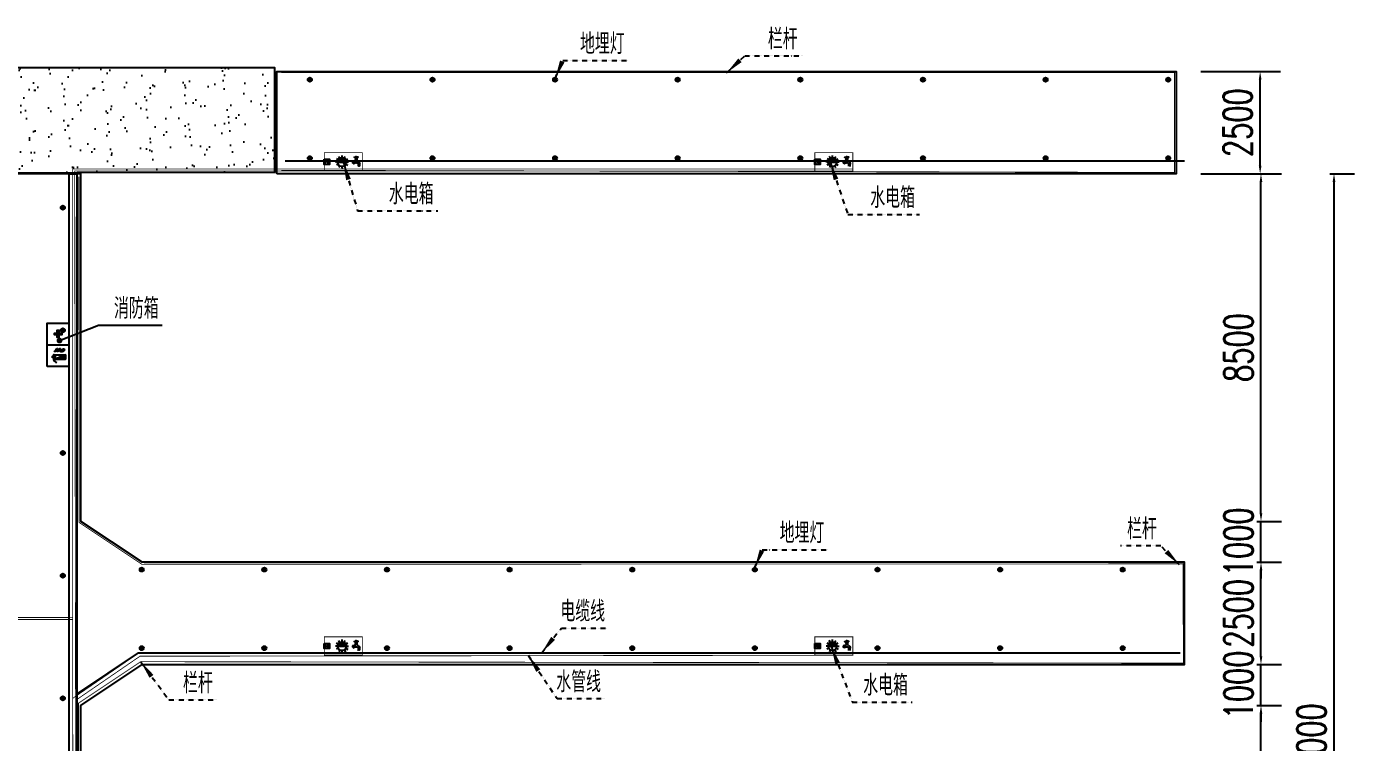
# Model space of a CAD drawing. Extents: x -89702 to 926017, y -610001 to -56924.
# Drawn here: x 435988 to 468473, y -116626 to -99120 of the extents above; entities that cross this region are included whole.
import ezdxf

# ---------------------------------------------------------------- set-up
doc = ezdxf.new("R2010")
doc.units = 0
doc.header["$LTSCALE"] = 10
doc.header["$MEASUREMENT"] = 0
for name, pattern in [('ACAD_ISO14W100', [24, 12, -3, 0, -3, 0, -3, 0, -3]), ('CENTERX2', [4, 2.5, -0.5, 0.5, -0.5]), ('DASH', [0.35, 0.25, -0.1])]:
    doc.linetypes.add(name, pattern=pattern)
for name, color, linetype in [('DIM_LEAD', 3, 'Continuous'), ('L-TEXT文字标注', 7, 'Continuous'), ('PUB_TEXT', 7, 'Continuous'), ('REDL-CTRL', 6, 'DASH'), ('W-PLASTIC_RAILINGS塑木栏杆', 6, 'Continuous'), ('W-REVETMENT驳岸', 251, 'Continuous'), ('W-STEEL_FRAME钢架', 3, 'Continuous'), ('W-WOOD_FLOOR木地板', 30, 'Continuous')]:
    doc.layers.add(name, color=color, linetype=linetype)
doc.styles.add('_TCH_DIM', font='SIMPLEX', dxfattribs={"bigfont": 'GBCBIG'})
doc.styles.get("Standard").update_dxf_attribs({"font": 'gbenor.shx', "bigfont": 'gbcbig.shx'})
doc.styles.add('STANDARD_T3', font='simplex.shx', dxfattribs={"width": 0.7, "bigfont": 'gbcbig.shx'})
doc.linetypes.add('FENCELINE2', pattern='A,0.25,-0.1,[132,ltypeshp.shx,S=0.1,R=0,X=-0.1,Y=0],-0.1,1', length=1.45)
doc.dimstyles.new('W&&200', dxfattribs={"dimtxt": 700, "dimasz": 200, "dimexe": 500, "dimexo": 600, "dimgap": 200, "dimtad": 1, "dimdec": 0, "dimzin": 0, "dimdsep": 46, "dimtxsty": 'STANDARD_T3', "dimcen": 0.09, "dimclrd": 1, "dimclre": 1, "dimclrt": 7, "dimazin": 2, "dimtfac": 1, "dimtdec": 0, "dimtix": 1, "dimtmove": 2, "dimatfit": 3, "dimfxl": 0, "dimtolj": 1, "dimtzin": 0, "dimarcsym": 0})

# ---------------------------------------------------------------- blocks, each defined once
blk = doc.blocks.new('A$C30149812')
h = blk.add_hatch(color=1)
h.dxf.hatch_style = 1
h.paths.add_polyline_path([(184, 336), (184, 86), (284, 86)])
h = blk.add_hatch(color=1)
h.dxf.hatch_style = 1
edge = h.paths.add_edge_path()
edge.add_arc((480, 392), 108, 196.2965, 205.0439)
edge.add_arc((468, 386), 94.8, 205.0439, 214.3785)
edge.add_arc((433, 362), 52.4, 214.3785, 254.5692)
edge.add_arc((412, 285), 27.9, 18.3701, 74.5692, ccw=False)
edge.add_arc((409, 284), 30.5, -13.9571, 18.3701, ccw=False)
edge.add_arc((424, 281), 15.7, 300.4508, 346.0429, ccw=False)
edge.add_arc((420, 286), 22.4, 267.3708, 300.4508, ccw=False)
edge.add_arc((421, 296), 32, 239.8196, 267.3708, ccw=False)
edge.add_arc((436, 323), 62.7, 222.4174, 239.8196, ccw=False)
edge.add_arc((440, 326), 67.5, 205.6516, 222.4174, ccw=False)
edge.add_arc((464, 337), 94.3, 195.8057, 205.6516, ccw=False)
edge.add_arc((487, 344), 119, 187.03, 195.8057, ccw=False)
edge.add_arc((411, 335), 41.8, 167.9085, 187.03, ccw=False)
edge.add_arc((450, 326), 81.4, 154.2372, 167.9085, ccw=False)
edge = h.paths.add_edge_path()
edge.add_arc((485, 328), 120, 200.7545, 208.5371)
edge.add_arc((430, 299), 57.4, 208.5371, 219.7756)
edge.add_arc((534, 385), 192, 219.7756, 225.0173)
edge.add_arc((472, 323), 105, 225.0173, 232.1063)
edge.add_arc((422, 259), 23.7, 232.1063, 271.1094)
edge.add_arc((423, 219), 16.8, 44.3519, 91.1094, ccw=False)
edge.add_arc((421, 217), 19.2, 22.6325, 44.3519, ccw=False)
edge.add_arc((425, 218), 15.1, -1.9435, 22.6325, ccw=False)
edge.add_arc((430, 218), 10.2, 330.8057, 358.0565, ccw=False)
edge.add_arc((417, 225), 24.9, 313.4434, 330.8057, ccw=False)
edge.add_arc((422, 221), 18.4, 267.3708, 313.4434, ccw=False)
edge.add_arc((422, 238), 35.4, 234.5633, 267.3708, ccw=False)
edge.add_arc((423, 238), 35.7, 222.2933, 234.5633, ccw=False)
edge.add_arc((504, 312), 146, 216.228, 222.2933, ccw=False)
edge.add_arc((446, 269), 73.8, 192.6367, 216.228, ccw=False)
edge.add_arc((459, 272), 86.8, 170.9128, 192.6367, ccw=False)
edge = h.paths.add_edge_path()
edge.add_arc((486, 244), 121, 196.1194, 209.7614)
edge.add_arc((481, 242), 116, 209.7614, 223.6848)
edge.add_arc((436, 198), 53.4, 223.6848, 259.6161)
edge.add_arc((424, 132), 14.3, 6.3261, 79.6161, ccw=False)
edge.add_arc((420, 131), 18.6, -17.8938, 6.3261, ccw=False)
edge.add_arc((421, 131), 17.6, 317.1511, 342.1062, ccw=False)
edge.add_arc((418, 133), 20.8, 291.8893, 317.1511, ccw=False)
edge.add_arc((411, 151), 40.2, 273.7787, 291.8893, ccw=False)
edge.add_arc((411, 151), 40, 248.9125, 273.7787, ccw=False)
edge.add_arc((412, 153), 42.5, 224.8175, 248.9125, ccw=False)
edge.add_arc((407, 148), 35.5, 208.2935, 224.8175, ccw=False)
edge.add_arc((515, 206), 158, 200.4817, 208.2935, ccw=False)
edge.add_arc((433, 176), 70.6, 177.3708, 200.4817, ccw=False)
edge.add_arc((454, 175), 91.3, 157.0783, 177.3708, ccw=False)
h = blk.add_hatch(color=1)
h.dxf.hatch_style = 1
h.paths.add_polyline_path([(780, 285), (780, 355), (820, 355), (820, 285), (890, 285), (890, 245), (820, 245), (820, 175), (780, 175), (780, 245), (710, 245), (710, 285)])
at = {"color": 1}
for p, q in [((0, 530), (1061, 530)), ((530, 530), (530, 0))]:
    blk.add_line(p, q, dxfattribs=at)
for points in [[(0, 530), (1063, 530), (1063, 0), (0, 0)], [(184, 336), (284, 336), (284, 86), (184, 86)], [(217, 401), (252, 401), (252, 336), (217, 336)], [(780, 285), (780, 355), (820, 355), (820, 285), (890, 285), (890, 245), (820, 245), (820, 175), (780, 175), (780, 245), (710, 245), (710, 285)]]:
    blk.add_lwpolyline(points, close=True, dxfattribs=at)
for points in [[(217, 380), (171, 380), (171, 360), (217, 360)], [(184, 336), (184, 86), (284, 86), (184, 336)], [(252, 360), (291, 360), (291, 380), (252, 380)], [(369, 210), (369, 210)]]:
    blk.add_lwpolyline(points, dxfattribs=at)
for points in [[(376, 362, 0.038186), (382, 346, 0.040752), (390, 333, 0.177185), (419, 312, -0.250251), (438, 294, -0.141997), (439, 277, -0.201599), (432, 267, -0.14535), (419, 264, -0.120797), (405, 268, -0.076078), (390, 280, -0.073285), (379, 297, -0.042987), (373, 312, -0.03831), (370, 329, -0.083628), (370, 343, -0.059723), (376, 362)], [(373, 286, 0.033971), (380, 271, 0.049077), (386, 262, 0.022875), (398, 249, 0.030941), (408, 240, 0.171845), (423, 235, -0.206897), (435, 230, -0.095053), (439, 224, -0.107646), (440, 218, -0.119467), (439, 213, -0.075903), (434, 207, -0.203782), (421, 202, -0.144135), (402, 209, -0.05359), (396, 214, -0.026471), (386, 226, -0.103302), (374, 253, -0.095073), (373, 286)]]:
    blk.add_lwpolyline(points, format="xyb", close=True, dxfattribs=at)
blk.add_lwpolyline([(369, 210, 0.059595), (381, 184, 0.060827), (397, 161, 0.158077), (426, 146, -0.331154), (438, 133, -0.106074), (437, 125, -0.10932), (433, 119, -0.110674), (426, 114, -0.079187), (414, 111, -0.108927), (397, 114, -0.105524), (382, 123, -0.072225), (376, 131, -0.034099), (367, 151, -0.101184), (362, 179, -0.088775), (369, 210)], format="xyb", dxfattribs=at)
for centre, radius, start, end in [((206, 276), 110, 108.7959, 170.8595), ((203, 251), 113, 106.3658, 158.3757)]:
    blk.add_arc(centre, radius, start, end, dxfattribs=at)
blk = doc.blocks.new('dimaideng')
for p, q in [((564094, -312860), (564168, -312927)), ((564165, -312857), (564096, -312930))]:
    blk.add_line(p, q)
blk.add_circle((564131, -312893), 50)
blk = doc.blocks.new('*U1226')
for p in [(-564131, 313854), (-564131, 311933)]:
    blk.add_blockref('dimaideng', p)
blk = doc.blocks.new('*U1227')
at = {"color": 0, "linetype": 'ByBlock', "lineweight": -2, "transparency": 16777216}
for p in [(0, 0), (3000, 0), (6000, 0), (9000, 0), (12000, 0), (15000, 0), (18000, 0), (21000, 0)]:
    blk.add_blockref('*U1226', p, dxfattribs=at)
blk = doc.blocks.new('*U1228')
blk.add_blockref('dimaideng', (-564131, 312893))
blk = doc.blocks.new('*U1229')
at = {"color": 0, "linetype": 'ByBlock', "lineweight": -2, "transparency": 16777216}
for p in [(0, 27000), (0, 24000), (0, 21000), (0, 18000), (0, 15000), (0, 12000), (0, 9000), (0, 6000), (0, 3000), (0, 0)]:
    blk.add_blockref('*U1228', p, dxfattribs=at)
blk = doc.blocks.new('*U1230')
for p in [(-564131, 313854), (-564131, 311933)]:
    blk.add_blockref('dimaideng', p)
blk = doc.blocks.new('*U1231')
at = {"color": 0, "linetype": 'ByBlock', "lineweight": -2, "transparency": 16777216}
for p in [(0, 0), (3000, 0), (6000, 0), (9000, 0), (12000, 0), (15000, 0), (18000, 0), (21000, 0), (24000, 0)]:
    blk.add_blockref('*U1230', p, dxfattribs=at)
blk = doc.blocks.new('*D1381')
at = {"layer": 'Defpoints', "color": 0, "transparency": 16777216}
for p in [(464113, -100220), (466166, -100220), (464113, -102720)]:
    blk.add_point(p, dxfattribs=at)
at = {"layer": 'L-TEXT文字标注', "color": 1, "lineweight": -2, "transparency": 16777216}
for p, q in [((464713, -100220), (466666, -100220)), ((466166, -102520), (466166, -100420)), ((464713, -102720), (466666, -102720))]:
    blk.add_line(p, q, dxfattribs=at)
at = {"layer": 'L-TEXT文字标注', "color": 1, "transparency": 16777216}
for points in [[(466133, -100420), (466200, -100420), (466166, -100220)], [(466133, -102520), (466200, -102520), (466166, -102720)]]:
    blk.add_solid(points, dxfattribs=at)
at = {"layer": 'L-TEXT文字标注', "color": 7, "transparency": 16777216, "insert": (465616, -101470), "char_height": 700, "attachment_point": 5, "rotation": 90, "style": 'STANDARD_T3'}
blk.add_mtext('\\A1;2500', dxfattribs=at)
blk = doc.blocks.new('*D1386')
at = {"layer": 'Defpoints', "color": 0, "transparency": 16777216}
for p in [(437316, -115720), (466187, -115720), (437316, -123220)]:
    blk.add_point(p, dxfattribs=at)
at = {"layer": 'L-TEXT文字标注', "color": 1, "lineweight": -2, "transparency": 16777216}
for p, q in [((466087, -115720), (466687, -115720)), ((466187, -123020), (466187, -115920)), ((466087, -123220), (466687, -123220))]:
    blk.add_line(p, q, dxfattribs=at)
at = {"layer": 'L-TEXT文字标注', "color": 1, "transparency": 16777216}
for points in [[(466154, -115920), (466220, -115920), (466187, -115720)], [(466154, -123020), (466220, -123020), (466187, -123220)]]:
    blk.add_solid(points, dxfattribs=at)
at = {"layer": 'L-TEXT文字标注', "color": 7, "transparency": 16777216, "insert": (465637, -119470), "char_height": 700, "attachment_point": 5, "rotation": 90, "style": 'STANDARD_T3'}
blk.add_mtext('\\A1;7500', dxfattribs=at)
blk = doc.blocks.new('*D1387')
at = {"layer": 'Defpoints', "color": 0, "transparency": 16777216}
for p in [(438816, -114720), (466187, -114720), (437316, -115720)]:
    blk.add_point(p, dxfattribs=at)
at = {"layer": 'L-TEXT文字标注', "color": 1, "lineweight": -2, "transparency": 16777216}
for p, q in [((466187, -114520), (466187, -114320)), ((466087, -114720), (466687, -114720)), ((466187, -115720), (466187, -114720)), ((466087, -115720), (466687, -115720)), ((466187, -115920), (466187, -116120))]:
    blk.add_line(p, q, dxfattribs=at)
at = {"layer": 'L-TEXT文字标注', "color": 1, "transparency": 16777216}
for points in [[(466154, -114520), (466220, -114520), (466187, -114720)], [(466154, -115920), (466220, -115920), (466187, -115720)]]:
    blk.add_solid(points, dxfattribs=at)
at = {"layer": 'L-TEXT文字标注', "color": 7, "transparency": 16777216, "insert": (465637, -115220), "char_height": 700, "attachment_point": 5, "rotation": 90, "style": 'STANDARD_T3'}
blk.add_mtext('\\A1;1000', dxfattribs=at)
blk = doc.blocks.new('*D1388')
at = {"layer": 'Defpoints', "color": 0, "transparency": 16777216}
for p in [(464314, -112220), (466187, -112220), (438816, -114720)]:
    blk.add_point(p, dxfattribs=at)
at = {"layer": 'L-TEXT文字标注', "color": 1, "lineweight": -2, "transparency": 16777216}
for p, q in [((466087, -112220), (466687, -112220)), ((466187, -114520), (466187, -112420)), ((466087, -114720), (466687, -114720))]:
    blk.add_line(p, q, dxfattribs=at)
at = {"layer": 'L-TEXT文字标注', "color": 1, "transparency": 16777216}
for points in [[(466154, -112420), (466220, -112420), (466187, -112220)], [(466154, -114520), (466220, -114520), (466187, -114720)]]:
    blk.add_solid(points, dxfattribs=at)
at = {"layer": 'L-TEXT文字标注', "color": 7, "transparency": 16777216, "insert": (465637, -113470), "char_height": 700, "attachment_point": 5, "rotation": 90, "style": 'STANDARD_T3'}
blk.add_mtext('\\A1;2500', dxfattribs=at)
blk = doc.blocks.new('*D1389')
at = {"layer": 'Defpoints', "color": 0, "transparency": 16777216}
for p in [(437316, -111220), (466187, -111220), (464314, -112220)]:
    blk.add_point(p, dxfattribs=at)
at = {"layer": 'L-TEXT文字标注', "color": 1, "lineweight": -2, "transparency": 16777216}
for p, q in [((466187, -111020), (466187, -110820)), ((466087, -111220), (466687, -111220)), ((466187, -112220), (466187, -111220)), ((466087, -112220), (466687, -112220)), ((466187, -112420), (466187, -112620))]:
    blk.add_line(p, q, dxfattribs=at)
at = {"layer": 'L-TEXT文字标注', "color": 1, "transparency": 16777216}
for points in [[(466154, -111020), (466220, -111020), (466187, -111220)], [(466154, -112420), (466220, -112420), (466187, -112220)]]:
    blk.add_solid(points, dxfattribs=at)
at = {"layer": 'L-TEXT文字标注', "color": 7, "transparency": 16777216, "insert": (465637, -111720), "char_height": 700, "attachment_point": 5, "rotation": 90, "style": 'STANDARD_T3'}
blk.add_mtext('\\A1;1000', dxfattribs=at)
blk = doc.blocks.new('*D1390')
at = {"layer": 'Defpoints', "color": 0, "transparency": 16777216}
for p in [(437316, -102720), (466187, -102720), (437316, -111220)]:
    blk.add_point(p, dxfattribs=at)
at = {"layer": 'L-TEXT文字标注', "color": 1, "lineweight": -2, "transparency": 16777216}
for p, q in [((466087, -102720), (466687, -102720)), ((466187, -111020), (466187, -102920)), ((466087, -111220), (466687, -111220))]:
    blk.add_line(p, q, dxfattribs=at)
at = {"layer": 'L-TEXT文字标注', "color": 1, "transparency": 16777216}
for points in [[(466154, -102920), (466220, -102920), (466187, -102720)], [(466154, -111020), (466220, -111020), (466187, -111220)]]:
    blk.add_solid(points, dxfattribs=at)
at = {"layer": 'L-TEXT文字标注', "color": 7, "transparency": 16777216, "insert": (465637, -106970), "char_height": 700, "attachment_point": 5, "rotation": 90, "style": 'STANDARD_T3'}
blk.add_mtext('\\A1;8500', dxfattribs=at)
blk = doc.blocks.new('*D1391')
at = {"layer": 'Defpoints', "color": 0, "transparency": 16777216}
for p in [(466687, -102720), (466687, -130720), (467973, -130720)]:
    blk.add_point(p, dxfattribs=at)
at = {"layer": 'L-TEXT文字标注', "color": 1, "lineweight": -2, "transparency": 16777216}
for p, q in [((467873, -102720), (468473, -102720)), ((467973, -102920), (467973, -130520)), ((467873, -130720), (468473, -130720))]:
    blk.add_line(p, q, dxfattribs=at)
at = {"layer": 'L-TEXT文字标注', "color": 1, "transparency": 16777216}
for points in [[(467940, -102920), (468007, -102920), (467973, -102720)], [(467940, -130520), (468007, -130520), (467973, -130720)]]:
    blk.add_solid(points, dxfattribs=at)
at = {"layer": 'L-TEXT文字标注', "color": 7, "transparency": 16777216, "insert": (467423, -116720), "char_height": 700, "attachment_point": 5, "rotation": 90, "style": 'STANDARD_T3'}
blk.add_mtext('\\A1;28000', dxfattribs=at)

msp = doc.modelspace()

# ---------------------------------------------------------------- hatches: boundary and pattern name
for points in [[(443813.2, -102432.1, 0.4142136), (443705.7, -102324.5, 0.4142136), (443598.1, -102432.1)], [(455813.2, -102432.1, 0.4142136), (455705.7, -102324.5, 0.4142136), (455598.1, -102432.1)], [(443813.2, -114270.5, 0.4142136), (443705.7, -114162.9, 0.4142136), (443598.1, -114270.5)], [(455813.2, -114270.5, 0.4142136), (455705.7, -114162.9, 0.4142136), (455598.1, -114270.5)]]:
    msp.add_hatch(color=3).paths.add_polyline_path(points)
at = {"layer": 'W-REVETMENT驳岸'}
h = msp.add_hatch(dxfattribs=at)
h.set_pattern_fill('碎沙', color=256, scale=300, angle=90)
h.set_pattern_definition([(127.5, (406489.1, -641583.3), (-734.11986, -24.0005), [0, -579.12, 0, -647.7, 0, -619.125]), (97.5, (406489.1, -641583.3), (-1075.2377, 674.285), [0, -312.42, 0, -521.97, 0, -200.025]), (57.5, (406489.1, -642051.95), (-2.1558, 1186.48856), [0, -190.5, 0, -685.8, 0, -895.35]), (47.5, (406489.1, -642052), (-334.394, 1145.3347), [0, -95.25, 0, -449.58, 0, -514.35])])
h.paths.add_polyline_path([(422749.9, -100125.1), (422733.9, -102719.7), (442054.3, -102685.6), (442054.3, -100125.1)])

# ---------------------------------------------------------------- linework, layer by layer
at = {"color": 5}
for p, q in [((443295.6, -102386), (443305.8, -102386)), ((443295.6, -102408.5), (443305.8, -102408.5)), ((443295.6, -102446.7), (443305.8, -102446.7)), ((443295.6, -102469.1), (443305.8, -102469.1)), ((443351.6, -102416.1), (443361.8, -102416.1)), ((443351.6, -102438.6), (443361.8, -102438.6)), ((455295.6, -102386), (455305.8, -102386)), ((455295.6, -102408.5), (455305.8, -102408.5)), ((455295.6, -102446.7), (455305.8, -102446.7)), ((455295.6, -102469.1), (455305.8, -102469.1)), ((455351.6, -102416.1), (455361.8, -102416.1)), ((455351.6, -102438.6), (455361.8, -102438.6)), ((443295.6, -114224.5), (443305.8, -114224.5)), ((443295.6, -114246.9), (443305.8, -114246.9)), ((443295.6, -114285.1), (443305.8, -114285.1)), ((443295.6, -114307.5), (443305.8, -114307.5)), ((443351.6, -114254.6), (443361.8, -114254.6)), ((443351.6, -114277), (443361.8, -114277)), ((455295.6, -114224.5), (455305.8, -114224.5)), ((455295.6, -114246.9), (455305.8, -114246.9)), ((455295.6, -114285.1), (455305.8, -114285.1)), ((455295.6, -114307.5), (455305.8, -114307.5)), ((455351.6, -114254.6), (455361.8, -114254.6)), ((455351.6, -114277), (455361.8, -114277))]:
    msp.add_line(p, q, dxfattribs=at)
for p, q in [((443598.1, -102432.1), (443813.2, -102432.1)), ((455598.1, -102432.1), (455813.2, -102432.1)), ((443598.1, -114270.5), (443813.2, -114270.5)), ((455598.1, -114270.5), (455813.2, -114270.5))]:
    msp.add_line(p, q)
at = {"color": 3}
msp.add_lwpolyline([(442114.3, -102719.8), (442114.3, -100220.3), (464112.6, -100220.3), (464112.6, -102719.8)], close=True, dxfattribs=at)
at = {"const_width": 20}
for points in [[(443271.9, -102203.4), (444200.8, -102203.4), (444200.8, -102653.6), (443271.9, -102653.6)], [(455271.9, -102203.4), (456200.8, -102203.4), (456200.8, -102653.6), (455271.9, -102653.6)], [(443271.9, -114041.9), (444200.8, -114041.9), (444200.8, -114492), (443271.9, -114492)], [(455271.9, -114041.9), (456200.8, -114041.9), (456200.8, -114492), (455271.9, -114492)]]:
    msp.add_lwpolyline(points, close=True, dxfattribs=at)
at = {"color": 0}
for points in [[(443646.9, -102331.6), (443624.8, -102294.6)], [(443707.5, -102314.7), (443705.7, -102270.8)], [(443762.5, -102329.3), (443784.1, -102294.5)], [(455646.9, -102331.6), (455624.8, -102294.6)], [(455707.5, -102314.7), (455705.7, -102270.8)], [(455762.5, -102329.3), (455784.1, -102294.5)], [(443590.1, -102432.4), (443546.4, -102430.2)], [(443603.3, -102488.8), (443566.3, -102510.8)], [(443605, -102373.3), (443570.2, -102351.7)], [(443649, -102530.8), (443627.2, -102569.6)], [(443703.8, -102549.5), (443705.9, -102589.4)], [(443764.4, -102532.6), (443786.5, -102569.5)], [(443806.3, -102490.8), (443845.1, -102512.6)], [(443808, -102375.4), (443845, -102353.3)], [(443821.2, -102431.8), (443865.1, -102430)], [(455590.1, -102432.4), (455546.4, -102430.2)], [(455603.3, -102488.8), (455566.3, -102510.8)], [(455605, -102373.3), (455570.2, -102351.7)], [(455649, -102530.8), (455627.2, -102569.6)], [(455703.8, -102549.5), (455705.9, -102589.4)], [(455764.4, -102532.6), (455786.5, -102569.5)], [(455806.3, -102490.8), (455845.1, -102512.6)], [(455808, -102375.4), (455845, -102353.3)], [(455821.2, -102431.8), (455865.1, -102430)], [(443590.1, -114270.8), (443546.4, -114268.7)], [(443603.3, -114327.2), (443566.3, -114349.3)], [(443605, -114211.8), (443570.2, -114190.2)], [(443646.9, -114170), (443624.8, -114133.1)], [(443707.5, -114153.1), (443705.7, -114109.2)], [(443762.5, -114167.8), (443784.1, -114133)], [(443806.3, -114329.3), (443845.1, -114351.1)], [(443808, -114213.8), (443845, -114191.7)], [(443821.2, -114270.2), (443865.1, -114268.4)], [(455590.1, -114270.8), (455546.4, -114268.7)], [(455603.3, -114327.2), (455566.3, -114349.3)], [(455605, -114211.8), (455570.2, -114190.2)], [(455646.9, -114170), (455624.8, -114133.1)], [(455707.5, -114153.1), (455705.7, -114109.2)], [(455762.5, -114167.8), (455784.1, -114133)], [(455806.3, -114329.3), (455845.1, -114351.1)], [(455808, -114213.8), (455845, -114191.7)], [(455821.2, -114270.2), (455865.1, -114268.4)], [(443649, -114369.3), (443627.2, -114408.1)], [(443703.8, -114387.9), (443705.9, -114427.8)], [(443764.4, -114371), (443786.5, -114408)], [(455649, -114369.3), (455627.2, -114408.1)], [(455703.8, -114387.9), (455705.9, -114427.8)], [(455764.4, -114371), (455786.5, -114408)]]:
    msp.add_lwpolyline(points, dxfattribs=at)
at = {"color": 3}
for points in [[(444102, -102325.2), (444008.7, -102324.7), (444005.1, -102316.4), (444046.2, -102306.2)], [(444041.1, -102326.3), (444046.6, -102298.2), (444062.7, -102299)], [(444045.2, -102326.5), (444044.4, -102342.7)], [(444061.4, -102327.3), (444060.8, -102339.4)], [(444102, -102325.2), (444102.4, -102317.1), (444062.6, -102303)], [(444062.7, -102299), (444065.6, -102323.4)], [(456102, -102325.2), (456008.7, -102324.7), (456005.1, -102316.4), (456046.2, -102306.2)], [(456041.1, -102326.3), (456046.6, -102298.2), (456062.7, -102299)], [(456045.2, -102326.5), (456044.4, -102342.7)], [(456061.4, -102327.3), (456060.8, -102339.4)], [(456102, -102325.2), (456102.4, -102317.1), (456062.6, -102303)], [(456062.7, -102299), (456065.6, -102323.4)], [(443963, -102428), (443961.4, -102460.4)], [(443981.9, -102457.3), (443961.4, -102460.4)], [(443983.3, -102429), (443963, -102428)], [(443967.3, -102424.1), (443965.3, -102464.6)], [(443989.8, -102461.8), (443965.3, -102464.6)], [(443987.5, -102425.1), (443967.3, -102424.1)], [(443983.5, -102424.9), (443981.7, -102461.4)], [(443998.3, -102454.1), (443986.1, -102453.5)], [(443999.3, -102433.8), (443987.1, -102433.2)], [(443987.9, -102417), (444000.1, -102417.6)], [(443987.9, -102417), (443989.4, -102469.8), (444001.5, -102470.4)], [(443999.3, -102433.8), (443998.3, -102454.1), (444001.5, -102470.4)], [(444000.1, -102417.6), (443999.3, -102433.8)], [(444007.8, -102426.1), (443999.7, -102425.7)], [(444001.5, -102470.4), (444006.2, -102458.5), (444018.5, -102455.1)], [(444024.8, -102410.7), (444020.1, -102422.7), (444007.8, -102426.1)], [(444087.5, -102454.4), (444054.8, -102460.9), (444018.5, -102455.1)], [(444024.8, -102410.7), (444025.8, -102390.5)], [(444082.2, -102397.3), (444025.6, -102394.5)], [(444034.1, -102386.8), (444025.8, -102390.5)], [(444082.4, -102393.3), (444025.8, -102390.5)], [(444034.1, -102386.8), (444034.7, -102374.7)], [(444034.1, -102386.8), (444074.6, -102388.8), (444082.4, -102393.3)], [(444034.7, -102374.7), (444038.9, -102370.8), (444042.8, -102375.1)], [(444067.9, -102360.1), (444039.5, -102358.7), (444038.9, -102370.9)], [(444071.3, -102372.4), (444038.9, -102370.8)], [(444039.9, -102350.6), (444040.1, -102346.5)], [(444068.3, -102352), (444039.9, -102350.6)], [(444064.8, -102339.6), (444044.4, -102342.7), (444040.1, -102346.5)], [(444042.8, -102375.1), (444042.2, -102387.2)], [(444042.8, -102375.1), (444063.2, -102372)], [(444043.6, -102358.9), (444044, -102350.8)], [(444048.4, -102342.9), (444048, -102351)], [(444060.8, -102339.4), (444060.2, -102351.6)], [(444062.4, -102388.2), (444063.2, -102372), (444075.4, -102372.6)], [(444063.8, -102359.9), (444064.2, -102351.8)], [(444064.8, -102339.6), (444068.7, -102343.9), (444068.3, -102352)], [(444067.9, -102360.1), (444071.3, -102372.5)], [(444074.5, -102388.8), (444075.3, -102372.6)], [(444101.3, -102422.6), (444085.7, -102409.6), (444082.4, -102393.3)], [(444087.5, -102454.4), (444099.5, -102459.1), (444103, -102471.4)], [(444101.3, -102422.6), (444124.6, -102444.1), (444135.6, -102469), (444139, -102481.3)], [(444103, -102471.4), (444102.6, -102479.5)], [(444102.6, -102479.5), (444139, -102481.3)], [(444103.8, -102536.4), (444104, -102532.4), (444104.4, -102524.3)], [(444104.6, -102520.2), (444104.8, -102516.1), (444105.2, -102508)], [(444105.4, -102504), (444105.6, -102499.9), (444106, -102491.8)], [(444106.2, -102487.8), (444106.4, -102483.7), (444106.6, -102479.7)], [(444107.8, -102536.6), (444106.6, -102479.7)], [(444111.9, -102536.8), (444112.1, -102532.8), (444112.3, -102528.7), (444108.4, -102524.5)], [(444108.6, -102520.4), (444108.8, -102516.3), (444109.2, -102508.2)], [(444109.4, -102504.2), (444109.6, -102500.1), (444110, -102492)], [(444110.2, -102488), (444110.4, -102483.9), (444110.6, -102479.9)], [(444111.9, -102536.8), (444112.1, -102532.8), (444112.5, -102524.7)], [(444112.7, -102520.6), (444112.9, -102516.5), (444113.3, -102508.4)], [(444113.5, -102504.4), (444113.7, -102500.3), (444114.1, -102492.2)], [(444114.3, -102488.2), (444114.5, -102484.1), (444114.7, -102480.1)], [(444115.9, -102537), (444114.7, -102480.1)], [(444116.5, -102524.9), (444116.7, -102520.8), (444117.3, -102508.6)], [(444117.5, -102504.6), (444117.7, -102500.5), (444118.1, -102492.4)], [(444118.3, -102488.4), (444118.5, -102484.3), (444118.7, -102480.3)], [(444120, -102537.2), (444120.4, -102529.1)], [(444120, -102537.2), (444120.4, -102529.1)], [(444120.6, -102525.1), (444120.8, -102521), (444121.2, -102512.9)], [(444121.4, -102508.8), (444121.6, -102504.8), (444122.2, -102492.6)], [(444122.4, -102488.6), (444122.6, -102484.5), (444122.8, -102480.5)], [(444124, -102537.4), (444122.8, -102480.5)], [(444128.1, -102537.6), (444128.3, -102533.6), (444124.4, -102529.3)], [(444124.6, -102525.3), (444124.8, -102521.2), (444125.2, -102513.1)], [(444125.4, -102509), (444125.6, -102505), (444126, -102496.9)], [(444126.2, -102492.8), (444126.4, -102488.8), (444126.8, -102480.7)], [(444128.1, -102537.6), (444128.5, -102529.5)], [(444128.7, -102525.5), (444128.9, -102521.4), (444129.3, -102513.3)], [(444129.5, -102509.2), (444129.7, -102505.2), (444130.1, -102497.1)], [(444130.3, -102493), (444130.5, -102489), (444130.9, -102480.9)], [(444132.2, -102537.8), (444130.9, -102480.9)], [(444136.2, -102538), (444136.4, -102534), (444132.6, -102529.7)], [(444132.8, -102525.7), (444133, -102521.6), (444133.4, -102513.5)], [(444133.6, -102509.4), (444133.8, -102505.4), (444134.2, -102497.3)], [(444134.4, -102493.2), (444134.6, -102489.2), (444135, -102481.1)], [(444136.2, -102538), (444136.6, -102529.9)], [(444136.8, -102525.9), (444137, -102521.8), (444137.4, -102513.7)], [(444137.6, -102509.6), (444137.8, -102505.6), (444138.2, -102497.5)], [(444138.4, -102493.4), (444138.6, -102489.4), (444139, -102481.3)], [(455963, -102428), (455961.4, -102460.4)], [(455981.9, -102457.3), (455961.4, -102460.4)], [(455983.3, -102429), (455963, -102428)], [(455967.3, -102424.1), (455965.3, -102464.6)], [(455989.8, -102461.8), (455965.3, -102464.6)], [(455987.5, -102425.1), (455967.3, -102424.1)], [(455983.5, -102424.9), (455981.7, -102461.4)], [(455998.3, -102454.1), (455986.1, -102453.5)], [(455999.3, -102433.8), (455987.1, -102433.2)], [(455987.9, -102417), (456000.1, -102417.6)], [(455987.9, -102417), (455989.4, -102469.8), (456001.5, -102470.4)], [(455999.3, -102433.8), (455998.3, -102454.1), (456001.5, -102470.4)], [(456000.1, -102417.6), (455999.3, -102433.8)], [(456007.8, -102426.1), (455999.7, -102425.7)], [(456001.5, -102470.4), (456006.2, -102458.5), (456018.5, -102455.1)], [(456024.8, -102410.7), (456020.1, -102422.7), (456007.8, -102426.1)], [(456087.5, -102454.4), (456054.8, -102460.9), (456018.5, -102455.1)], [(456024.8, -102410.7), (456025.8, -102390.5)], [(456082.2, -102397.3), (456025.6, -102394.5)], [(456034.1, -102386.8), (456025.8, -102390.5)], [(456082.4, -102393.3), (456025.8, -102390.5)], [(456034.1, -102386.8), (456034.7, -102374.7)], [(456034.1, -102386.8), (456074.6, -102388.8), (456082.4, -102393.3)], [(456034.7, -102374.7), (456038.9, -102370.8), (456042.8, -102375.1)], [(456067.9, -102360.1), (456039.5, -102358.7), (456038.9, -102370.9)], [(456071.3, -102372.4), (456038.9, -102370.8)], [(456039.9, -102350.6), (456040.1, -102346.5)], [(456068.3, -102352), (456039.9, -102350.6)], [(456064.8, -102339.6), (456044.4, -102342.7), (456040.1, -102346.5)], [(456042.8, -102375.1), (456042.2, -102387.2)], [(456042.8, -102375.1), (456063.2, -102372)], [(456043.6, -102358.9), (456044, -102350.8)], [(456048.4, -102342.9), (456048, -102351)], [(456060.8, -102339.4), (456060.2, -102351.6)], [(456062.4, -102388.2), (456063.2, -102372), (456075.4, -102372.6)], [(456063.8, -102359.9), (456064.2, -102351.8)], [(456064.8, -102339.6), (456068.7, -102343.9), (456068.3, -102352)], [(456067.9, -102360.1), (456071.3, -102372.5)], [(456074.5, -102388.8), (456075.3, -102372.6)], [(456101.3, -102422.6), (456085.7, -102409.6), (456082.4, -102393.3)], [(456087.5, -102454.4), (456099.5, -102459.1), (456103, -102471.4)], [(456101.3, -102422.6), (456124.6, -102444.1), (456135.6, -102469), (456139, -102481.3)], [(456103, -102471.4), (456102.6, -102479.5)], [(456102.6, -102479.5), (456139, -102481.3)], [(456103.8, -102536.4), (456104, -102532.4), (456104.4, -102524.3)], [(456104.6, -102520.2), (456104.8, -102516.1), (456105.2, -102508)], [(456105.4, -102504), (456105.6, -102499.9), (456106, -102491.8)], [(456106.2, -102487.8), (456106.4, -102483.7), (456106.6, -102479.7)], [(456107.8, -102536.6), (456106.6, -102479.7)], [(456111.9, -102536.8), (456112.1, -102532.8), (456112.3, -102528.7), (456108.4, -102524.5)], [(456108.6, -102520.4), (456108.8, -102516.3), (456109.2, -102508.2)], [(456109.4, -102504.2), (456109.6, -102500.1), (456110, -102492)], [(456110.2, -102488), (456110.4, -102483.9), (456110.6, -102479.9)], [(456111.9, -102536.8), (456112.1, -102532.8), (456112.5, -102524.7)], [(456112.7, -102520.6), (456112.9, -102516.5), (456113.3, -102508.4)], [(456113.5, -102504.4), (456113.7, -102500.3), (456114.1, -102492.2)], [(456114.3, -102488.2), (456114.5, -102484.1), (456114.7, -102480.1)], [(456115.9, -102537), (456114.7, -102480.1)], [(456116.5, -102524.9), (456116.7, -102520.8), (456117.3, -102508.6)], [(456117.5, -102504.6), (456117.7, -102500.5), (456118.1, -102492.4)], [(456118.3, -102488.4), (456118.5, -102484.3), (456118.7, -102480.3)], [(456120, -102537.2), (456120.4, -102529.1)], [(456120, -102537.2), (456120.4, -102529.1)], [(456120.6, -102525.1), (456120.8, -102521), (456121.2, -102512.9)], [(456121.4, -102508.8), (456121.6, -102504.8), (456122.2, -102492.6)], [(456122.4, -102488.6), (456122.6, -102484.5), (456122.8, -102480.5)], [(456124, -102537.4), (456122.8, -102480.5)], [(456128.1, -102537.6), (456128.3, -102533.6), (456124.4, -102529.3)], [(456124.6, -102525.3), (456124.8, -102521.2), (456125.2, -102513.1)], [(456125.4, -102509), (456125.6, -102505), (456126, -102496.9)], [(456126.2, -102492.8), (456126.4, -102488.8), (456126.8, -102480.7)], [(456128.1, -102537.6), (456128.5, -102529.5)], [(456128.7, -102525.5), (456128.9, -102521.4), (456129.3, -102513.3)], [(456129.5, -102509.2), (456129.7, -102505.2), (456130.1, -102497.1)], [(456130.3, -102493), (456130.5, -102489), (456130.9, -102480.9)], [(456132.2, -102537.8), (456130.9, -102480.9)], [(456136.2, -102538), (456136.4, -102534), (456132.6, -102529.7)], [(456132.8, -102525.7), (456133, -102521.6), (456133.4, -102513.5)], [(456133.6, -102509.4), (456133.8, -102505.4), (456134.2, -102497.3)], [(456134.4, -102493.2), (456134.6, -102489.2), (456135, -102481.1)], [(456136.2, -102538), (456136.6, -102529.9)], [(456136.8, -102525.9), (456137, -102521.8), (456137.4, -102513.7)], [(456137.6, -102509.6), (456137.8, -102505.6), (456138.2, -102497.5)], [(456138.4, -102493.4), (456138.6, -102489.4), (456139, -102481.3)], [(443963, -114266.4), (443961.4, -114298.8)], [(443981.9, -114295.7), (443961.4, -114298.8)], [(443983.3, -114267.4), (443963, -114266.4)], [(443967.3, -114262.6), (443965.3, -114303)], [(443989.8, -114300.2), (443965.3, -114303)], [(443987.5, -114263.6), (443967.3, -114262.6)], [(443983.5, -114263.4), (443981.7, -114299.8)], [(443998.3, -114292.5), (443986.1, -114291.9)], [(443999.3, -114272.3), (443987.1, -114271.7)], [(443987.9, -114255.5), (444000.1, -114256.1)], [(443987.9, -114255.5), (443989.4, -114308.3), (444001.5, -114308.9)], [(443999.3, -114272.3), (443998.3, -114292.5), (444001.5, -114308.9)], [(444000.1, -114256.1), (443999.3, -114272.3)], [(444007.8, -114264.6), (443999.7, -114264.2)], [(444001.5, -114308.9), (444006.2, -114296.9), (444018.5, -114293.5)], [(444102, -114163.7), (444008.7, -114163.2), (444005.1, -114154.8), (444046.2, -114144.7)], [(444024.8, -114249.2), (444020.1, -114261.1), (444007.8, -114264.6)], [(444087.5, -114292.8), (444054.8, -114299.3), (444018.5, -114293.5)], [(444024.8, -114249.2), (444025.8, -114228.9)], [(444082.2, -114235.7), (444025.6, -114233)], [(444034.1, -114225.2), (444025.8, -114228.9)], [(444082.4, -114231.7), (444025.8, -114228.9)], [(444034.1, -114225.2), (444034.7, -114213.1)], [(444034.1, -114225.2), (444074.6, -114227.2), (444082.4, -114231.7)], [(444034.7, -114213.1), (444038.9, -114209.2), (444042.8, -114213.5)], [(444067.9, -114198.5), (444039.5, -114197.1), (444038.9, -114209.3)], [(444071.3, -114210.8), (444038.9, -114209.2)], [(444039.9, -114189), (444040.1, -114185)], [(444068.3, -114190.4), (444039.9, -114189)], [(444064.8, -114178.1), (444044.4, -114181.1), (444040.1, -114185)], [(444041.1, -114164.7), (444046.6, -114136.6), (444062.7, -114137.4)], [(444042.8, -114213.5), (444042.2, -114225.6)], [(444042.8, -114213.5), (444063.2, -114210.4)], [(444043.6, -114197.3), (444044, -114189.2)], [(444045.2, -114164.9), (444044.4, -114181.1)], [(444048.4, -114181.3), (444048, -114189.4)], [(444060.8, -114177.9), (444060.2, -114190)], [(444061.4, -114165.7), (444060.8, -114177.9)], [(444062.4, -114226.6), (444063.2, -114210.4), (444075.4, -114211)], [(444102, -114163.7), (444102.4, -114155.6), (444062.6, -114141.4)], [(444062.7, -114137.4), (444065.6, -114161.9)], [(444063.8, -114198.3), (444064.2, -114190.2)], [(444064.8, -114178.1), (444068.7, -114182.3), (444068.3, -114190.4)], [(444067.9, -114198.5), (444071.3, -114210.9)], [(444074.5, -114227.2), (444075.3, -114211)], [(444101.3, -114261.1), (444085.7, -114248.1), (444082.4, -114231.7)], [(444087.5, -114292.8), (444099.5, -114297.5), (444103, -114309.8)], [(444101.3, -114261.1), (444124.6, -114282.5), (444135.6, -114307.4), (444139, -114319.7)], [(444103, -114309.8), (444102.6, -114317.9)], [(444102.6, -114317.9), (444139, -114319.7)], [(444104.6, -114358.6), (444104.8, -114354.6), (444105.2, -114346.5)], [(444105.4, -114342.5), (444105.6, -114338.4), (444106, -114330.3)], [(444106.2, -114326.2), (444106.4, -114322.2), (444106.6, -114318.1)], [(444107.8, -114375), (444106.6, -114318.1)], [(444108.6, -114358.8), (444108.8, -114354.8), (444109.2, -114346.7)], [(444109.4, -114342.7), (444109.6, -114338.6), (444110, -114330.5)], [(444110.2, -114326.4), (444110.4, -114322.4), (444110.6, -114318.3)], [(444112.7, -114359), (444112.9, -114355), (444113.3, -114346.9)], [(444113.5, -114342.9), (444113.7, -114338.8), (444114.1, -114330.7)], [(444114.3, -114326.6), (444114.5, -114322.6), (444114.7, -114318.5)], [(444115.9, -114375.4), (444114.7, -114318.5)], [(444116.5, -114363.3), (444116.7, -114359.2), (444117.3, -114347.1)], [(444117.5, -114343.1), (444117.7, -114339), (444118.1, -114330.9)], [(444118.3, -114326.8), (444118.5, -114322.8), (444118.7, -114318.7)], [(444121.4, -114347.3), (444121.6, -114343.3), (444122.2, -114331.1)], [(444122.4, -114327), (444122.6, -114323), (444122.8, -114318.9)], [(444124, -114375.8), (444122.8, -114318.9)], [(444125.4, -114347.5), (444125.6, -114343.5), (444126, -114335.4)], [(444126.2, -114331.3), (444126.4, -114327.2), (444126.8, -114319.1)], [(444129.5, -114347.7), (444129.7, -114343.7), (444130.1, -114335.6)], [(444130.3, -114331.5), (444130.5, -114327.4), (444130.9, -114319.3)], [(444132.2, -114376.2), (444130.9, -114319.3)], [(444133.6, -114347.9), (444133.8, -114343.9), (444134.2, -114335.8)], [(444134.4, -114331.7), (444134.6, -114327.6), (444135, -114319.5)], [(444137.6, -114348.1), (444137.8, -114344.1), (444138.2, -114336)], [(444138.4, -114331.9), (444138.6, -114327.8), (444139, -114319.7)], [(455963, -114266.4), (455961.4, -114298.8)], [(455981.9, -114295.7), (455961.4, -114298.8)], [(455983.3, -114267.4), (455963, -114266.4)], [(455967.3, -114262.6), (455965.3, -114303)], [(455989.8, -114300.2), (455965.3, -114303)], [(455987.5, -114263.6), (455967.3, -114262.6)], [(455983.5, -114263.4), (455981.7, -114299.8)], [(455998.3, -114292.5), (455986.1, -114291.9)], [(455999.3, -114272.3), (455987.1, -114271.7)], [(455987.9, -114255.5), (456000.1, -114256.1)], [(455987.9, -114255.5), (455989.4, -114308.3), (456001.5, -114308.9)], [(455999.3, -114272.3), (455998.3, -114292.5), (456001.5, -114308.9)], [(456000.1, -114256.1), (455999.3, -114272.3)], [(456007.8, -114264.6), (455999.7, -114264.2)], [(456001.5, -114308.9), (456006.2, -114296.9), (456018.5, -114293.5)], [(456102, -114163.7), (456008.7, -114163.2), (456005.1, -114154.8), (456046.2, -114144.7)], [(456024.8, -114249.2), (456020.1, -114261.1), (456007.8, -114264.6)], [(456087.5, -114292.8), (456054.8, -114299.3), (456018.5, -114293.5)], [(456024.8, -114249.2), (456025.8, -114228.9)], [(456082.2, -114235.7), (456025.6, -114233)], [(456034.1, -114225.2), (456025.8, -114228.9)], [(456082.4, -114231.7), (456025.8, -114228.9)], [(456034.1, -114225.2), (456034.7, -114213.1)], [(456034.1, -114225.2), (456074.6, -114227.2), (456082.4, -114231.7)], [(456034.7, -114213.1), (456038.9, -114209.2), (456042.8, -114213.5)], [(456067.9, -114198.5), (456039.5, -114197.1), (456038.9, -114209.3)], [(456071.3, -114210.8), (456038.9, -114209.2)], [(456039.9, -114189), (456040.1, -114185)], [(456068.3, -114190.4), (456039.9, -114189)], [(456064.8, -114178.1), (456044.4, -114181.1), (456040.1, -114185)], [(456041.1, -114164.7), (456046.6, -114136.6), (456062.7, -114137.4)], [(456042.8, -114213.5), (456042.2, -114225.6)], [(456042.8, -114213.5), (456063.2, -114210.4)], [(456043.6, -114197.3), (456044, -114189.2)], [(456045.2, -114164.9), (456044.4, -114181.1)], [(456048.4, -114181.3), (456048, -114189.4)], [(456060.8, -114177.9), (456060.2, -114190)], [(456061.4, -114165.7), (456060.8, -114177.9)], [(456062.4, -114226.6), (456063.2, -114210.4), (456075.4, -114211)], [(456102, -114163.7), (456102.4, -114155.6), (456062.6, -114141.4)], [(456062.7, -114137.4), (456065.6, -114161.9)], [(456063.8, -114198.3), (456064.2, -114190.2)], [(456064.8, -114178.1), (456068.7, -114182.3), (456068.3, -114190.4)], [(456067.9, -114198.5), (456071.3, -114210.9)], [(456074.5, -114227.2), (456075.3, -114211)], [(456101.3, -114261.1), (456085.7, -114248.1), (456082.4, -114231.7)], [(456087.5, -114292.8), (456099.5, -114297.5), (456103, -114309.8)], [(456101.3, -114261.1), (456124.6, -114282.5), (456135.6, -114307.4), (456139, -114319.7)], [(456103, -114309.8), (456102.6, -114317.9)], [(456102.6, -114317.9), (456139, -114319.7)], [(456104.6, -114358.6), (456104.8, -114354.6), (456105.2, -114346.5)], [(456105.4, -114342.5), (456105.6, -114338.4), (456106, -114330.3)], [(456106.2, -114326.2), (456106.4, -114322.2), (456106.6, -114318.1)], [(456107.8, -114375), (456106.6, -114318.1)], [(456108.6, -114358.8), (456108.8, -114354.8), (456109.2, -114346.7)], [(456109.4, -114342.7), (456109.6, -114338.6), (456110, -114330.5)], [(456110.2, -114326.4), (456110.4, -114322.4), (456110.6, -114318.3)], [(456112.7, -114359), (456112.9, -114355), (456113.3, -114346.9)], [(456113.5, -114342.9), (456113.7, -114338.8), (456114.1, -114330.7)], [(456114.3, -114326.6), (456114.5, -114322.6), (456114.7, -114318.5)], [(456115.9, -114375.4), (456114.7, -114318.5)], [(456116.5, -114363.3), (456116.7, -114359.2), (456117.3, -114347.1)], [(456117.5, -114343.1), (456117.7, -114339), (456118.1, -114330.9)], [(456118.3, -114326.8), (456118.5, -114322.8), (456118.7, -114318.7)], [(456121.4, -114347.3), (456121.6, -114343.3), (456122.2, -114331.1)], [(456122.4, -114327), (456122.6, -114323), (456122.8, -114318.9)], [(456124, -114375.8), (456122.8, -114318.9)], [(456125.4, -114347.5), (456125.6, -114343.5), (456126, -114335.4)], [(456126.2, -114331.3), (456126.4, -114327.2), (456126.8, -114319.1)], [(456129.5, -114347.7), (456129.7, -114343.7), (456130.1, -114335.6)], [(456130.3, -114331.5), (456130.5, -114327.4), (456130.9, -114319.3)], [(456132.2, -114376.2), (456130.9, -114319.3)], [(456133.6, -114347.9), (456133.8, -114343.9), (456134.2, -114335.8)], [(456134.4, -114331.7), (456134.6, -114327.6), (456135, -114319.5)], [(456137.6, -114348.1), (456137.8, -114344.1), (456138.2, -114336)], [(456138.4, -114331.9), (456138.6, -114327.8), (456139, -114319.7)], [(444103.8, -114374.8), (444104, -114370.8), (444104.4, -114362.7)], [(444111.9, -114375.2), (444112.1, -114371.2), (444112.3, -114367.1), (444108.4, -114362.9)], [(444111.9, -114375.2), (444112.1, -114371.2), (444112.5, -114363.1)], [(444120, -114375.6), (444120.4, -114367.5)], [(444120, -114375.6), (444120.4, -114367.5)], [(444120.6, -114363.5), (444120.8, -114359.4), (444121.2, -114351.3)], [(444128.1, -114376), (444128.3, -114372), (444124.4, -114367.7)], [(444124.6, -114363.7), (444124.8, -114359.6), (444125.2, -114351.5)], [(444128.1, -114376), (444128.5, -114367.9)], [(444128.7, -114363.9), (444128.9, -114359.8), (444129.3, -114351.7)], [(444136.2, -114376.4), (444136.4, -114372.4), (444132.6, -114368.1)], [(444132.8, -114364.1), (444133, -114360), (444133.4, -114351.9)], [(444136.2, -114376.4), (444136.6, -114368.3)], [(444136.8, -114364.3), (444137, -114360.2), (444137.4, -114352.1)], [(456103.8, -114374.8), (456104, -114370.8), (456104.4, -114362.7)], [(456111.9, -114375.2), (456112.1, -114371.2), (456112.3, -114367.1), (456108.4, -114362.9)], [(456111.9, -114375.2), (456112.1, -114371.2), (456112.5, -114363.1)], [(456120, -114375.6), (456120.4, -114367.5)], [(456120, -114375.6), (456120.4, -114367.5)], [(456120.6, -114363.5), (456120.8, -114359.4), (456121.2, -114351.3)], [(456128.1, -114376), (456128.3, -114372), (456124.4, -114367.7)], [(456124.6, -114363.7), (456124.8, -114359.6), (456125.2, -114351.5)], [(456128.1, -114376), (456128.5, -114367.9)], [(456128.7, -114363.9), (456128.9, -114359.8), (456129.3, -114351.7)], [(456136.2, -114376.4), (456136.4, -114372.4), (456132.6, -114368.1)], [(456132.8, -114364.1), (456133, -114360), (456133.4, -114351.9)], [(456136.2, -114376.4), (456136.6, -114368.3)], [(456136.8, -114364.3), (456137, -114360.2), (456137.4, -114352.1)]]:
    msp.add_lwpolyline(points, dxfattribs=at)
for points in [[(442315.8, -102400.6), (464315.8, -102400.6)], [(437215.8, -115443.6), (438729.4, -114434.5), (464213.8, -114434.5)]]:
    msp.add_lwpolyline(points)
for points in [[(443271.9, -102364.4), (443400.1, -102364.4), (443400.1, -102492.6), (443271.9, -102492.6)], [(455271.9, -102364.4), (455400.1, -102364.4), (455400.1, -102492.6), (455271.9, -102492.6)], [(437215.8, -130719.5), (437030.8, -130719.5), (437030.8, -102719.8), (437215.8, -102719.8)], [(443271.9, -114202.9), (443400.1, -114202.9), (443400.1, -114331), (443271.9, -114331)], [(455271.9, -114202.9), (455400.1, -114202.9), (455400.1, -114331), (455271.9, -114331)]]:
    msp.add_lwpolyline(points, close=True)
at = {"color": 0}
for centre in [(443705.7, -102432.1), (455705.7, -102432.1), (443705.7, -114270.5), (455705.7, -114270.5)]:
    msp.add_circle(centre, 107.6, dxfattribs=at)
at = {"color": 5}
for centre, radius in [((443366.4, -102427.4), 26.5), ((443379.1, -102427.4), 5.13), ((455366.4, -102427.4), 26.5), ((455379.1, -102427.4), 5.13), ((443366.4, -114265.8), 26.5), ((443379.1, -114265.8), 5.13), ((455366.4, -114265.8), 26.5), ((455379.1, -114265.8), 5.13)]:
    msp.add_circle(centre, radius, dxfattribs=at)
for centre, start, end in [((443300.7, -102386), 0, 180), ((443300.7, -102408.5), 180, 0), ((443300.7, -102446.7), 0, 180), ((443300.7, -102469.1), 180, 0), ((443356.7, -102416.1), 0, 180), ((443356.7, -102438.6), 180, 0), ((455300.7, -102386), 0, 180), ((455300.7, -102408.5), 180, 0), ((455300.7, -102446.7), 0, 180), ((455300.7, -102469.1), 180, 0), ((455356.7, -102416.1), 0, 180), ((455356.7, -102438.6), 180, 0), ((443300.7, -114224.5), 0, 180), ((443300.7, -114246.9), 180, 0), ((443300.7, -114285.1), 0, 180), ((443300.7, -114307.5), 180, 0), ((443356.7, -114254.6), 0, 180), ((443356.7, -114277), 180, 0), ((455300.7, -114224.5), 0, 180), ((455300.7, -114246.9), 180, 0), ((455300.7, -114285.1), 0, 180), ((455300.7, -114307.5), 180, 0), ((455356.7, -114254.6), 0, 180), ((455356.7, -114277), 180, 0)]:
    msp.add_arc(centre, 5.13, start, end, dxfattribs=at)
at = {"layer": 'DIM_LEAD', "linetype": 'ACAD_ISO14W100'}
for p, q in [((448921.2, -100387.7), (449103.1, -99951.3)), ((449103.1, -99951.3), (450722.9, -99951.3)), ((453113.4, -100252.8), (453555.9, -99836.7)), ((453555.9, -99836.7), (454968, -99836.7)), ((443736.3, -102428.5), (444086.2, -103627.4)), ((455645.3, -102430.9), (456079.4, -103715.6)), ((444086.2, -103627.4), (446051.6, -103627.4)), ((456079.4, -103715.6), (457829.8, -103715.6)), ((453805.2, -112349.6), (453987, -111913.2)), ((453987, -111913.2), (455606.8, -111913.2)), ((463734.3, -111816), (462753.3, -111816)), ((464189.4, -112279.6), (463734.3, -111816)), ((448589.5, -114432.7), (449071, -113828.8)), ((449071, -113828.8), (450198.9, -113828.8)), ((455670, -114270.5), (456189.1, -115638)), ((438776.6, -114648.5), (439471, -115584)), ((448256.4, -114494.9), (448966.1, -115555.3)), ((439471, -115584), (440659.4, -115584)), ((448966.1, -115555.3), (450154.4, -115555.3)), ((456189.1, -115638), (457656.9, -115638))]:
    msp.add_line(p, q, dxfattribs=at)
at = {"layer": 'DIM_LEAD'}
for p, q in [((436792.6, -106799.2), (437745.8, -106422.8)), ((437745.8, -106422.8), (439305.3, -106422.8))]:
    msp.add_line(p, q, dxfattribs=at)
at = {"layer": 'DIM_LEAD', "linetype": 'ACAD_ISO14W100'}
for points in [[(448921.2, -100387.7, 0, 120, 0), (449094.3, -99972.3, 0, 0, 0)], [(453113.4, -100252.8, 0, 120, 0), (453441.2, -99944.6, 0, 0, 0)], [(443736.3, -102428.5, 0, 120, 0), (443862.4, -102860.5, 0, 0, 0)], [(455645.3, -102430.9, 0, 120, 0), (455789.4, -102857.2, 0, 0, 0)], [(453805.2, -112349.6, 0, 120, 0), (453978.3, -111934.2, 0, 0, 0)], [(464189.4, -112279.6, 0, 120, 0), (463874.1, -111958.5, 0, 0, 0)], [(448589.5, -114432.7, 0, 120, 0), (448870.1, -114080.8, 0, 0, 0)], [(455670, -114270.5, 0, 120, 0), (455829.7, -114691.2, 0, 0, 0)], [(438776.6, -114648.5, 0, 120, 0), (439044.8, -115009.8, 0, 0, 0)], [(448256.4, -114494.9, 0, 120, 0), (448506.7, -114868.9, 0, 0, 0)]]:
    msp.add_lwpolyline(points, format="xyseb", dxfattribs=at)
at = {"layer": 'DIM_LEAD', "const_width": 70}
msp.add_lwpolyline([(436760.1, -106812, 1), (436825.2, -106786.3, 1)], format="xyb", close=True, dxfattribs=at)
at = {"layer": 'REDL-CTRL', "color": 2, "linetype": 'FENCELINE2', "ltscale": 0.1, "const_width": 20}
for points in [[(456214.1, -102602.1), (437114.8, -102602.1), (437114.8, -115548.7)], [(437117, -113618.9), (425239.1, -113618.9)], [(456200.8, -124318.8), (438805.1, -124350.3), (437141, -123231.2), (437114.8, -115548.7), (438727.1, -114443.5), (456214.1, -114443.5)]]:
    msp.add_lwpolyline(points, dxfattribs=at)
at = {"layer": 'REDL-CTRL', "color": 4, "linetype": 'CENTERX2', "ltscale": 0.1, "const_width": 20}
for points in [[(456214.1, -102652.1), (437164.8, -102652.1), (437187.2, -115597.8)], [(437117, -113568.9), (425262.9, -113582.4)], [(456203.6, -124277.7), (438811.3, -124302), (437191.8, -123213.3), (437187.2, -115597.8), (438762.7, -114517.6), (456214.1, -114493.5)]]:
    msp.add_lwpolyline(points, dxfattribs=at)
at = {"layer": 'W-PLASTIC_RAILINGS塑木栏杆', "color": 6, "const_width": 20}
msp.add_lwpolyline([(442224.2, -100247.6), (464072.5, -100244.4), (464072.5, -102688.2), (442224.2, -102635.6)], dxfattribs=at)
msp.add_lwpolyline([(426316.6, -102776), (422853.2, -102776.9, -0.1180591), (420607.1, -106832.5, -0.1453666), (430225.4, -130683.8), (437279.4, -130665.2), (437282.3, -127705.7), (438806.1, -126678.4), (464271.3, -126687.6), (464284.4, -124257.4), (438813.8, -124257.9), (437255.4, -123212), (437256.9, -115666.6), (438780.9, -114651.6), (464288.5, -114687.9), (464279.4, -112259.7), (438807.4, -112268.5), (437271.4, -111245.6), (437265.8, -102790.9)], format="xyb", dxfattribs=at)
at = {"layer": 'W-REVETMENT驳岸'}
msp.add_lwpolyline([(422733.9, -102719.7), (422749.9, -100125.1), (442054.3, -100125.1), (442054.3, -102685.6)], close=True, dxfattribs=at)
at = {"layer": 'W-STEEL_FRAME钢架'}
msp.add_lwpolyline([(430181.8, -130719.5), (437315.8, -130719.5), (437315.8, -127719.5), (438815.7, -126719.5), (464313.7, -126719.5), (464313.7, -124219.5), (438815.7, -124219.5), (437315.8, -123219.5), (437315.8, -115719.5), (438815.7, -114719.5), (464313.8, -114719.5), (464313.8, -112219.5), (438815.7, -112219.5), (437315.8, -111219.5), (437315.8, -102719.8), (422795.9, -102719.7, -0.1190009), (420545.5, -106820.2, -0.1459322)], format="xyb", close=True, dxfattribs=at)

# ---------------------------------------------------------------- block references
for name, p in [('*U1227', (442917.5, -101378.9)), ('*U1229', (436875.7, -130548.2)), ('*U1231', (438805.2, -113359.7))]:
    msp.add_blockref(name, p)
at = {"layer": 'W-WOOD_FLOOR木地板', "rotation": 90}
msp.add_blockref('A$C30149812', (437023, -107435.1), dxfattribs=at)

# ---------------------------------------------------------------- texts
at = {"layer": 'PUB_TEXT', "color": 7, "linetype": 'ACAD_ISO14W100', "style": '_TCH_DIM'}
for s, p in [('地埋灯', (449526.6, -99793.8)), ('栏杆', (454123.6, -99679.2)), ('水电箱', (444849.7, -103469.9)), ('水电箱', (456627.9, -103558.1)), ('栏杆', (462910.8, -111658.5)), ('地埋灯', (454410.5, -111755.7)), ('电缆线', (449047.3, -113671.3)), ('栏杆', (439814.9, -115426.5)), ('水管线', (448946.9, -115397.8)), ('水电箱', (456454.9, -115480.5))]:
    msp.add_text(s, height=506.38, dxfattribs=at).set_placement(p)
at = {"layer": 'PUB_TEXT', "color": 7}
msp.add_text('消防箱', height=506.38, dxfattribs=at).set_placement((438125.7, -106265.3))

# ---------------------------------------------------------------- dimensions: what is measured, and where the dimension line sits
at = {"layer": 'L-TEXT文字标注', "color": 3}
dim = msp.add_linear_dim(base=(466166.2079, -100220.2745), p1=(464112.5794, -102719.7774), p2=(464112.5794, -100220.2745), angle=90, dimstyle='W&&200', dxfattribs=at)
dim.commit()
dim.dimension.update_dxf_attribs({"geometry": '*D1381', "text_midpoint": (465616.2079, -101470.026)})
for base, p1, p2, picture, middle in [((466186.9, -102719.8), (437315.8, -111219.5), (437315.8, -102719.8), '*D1390', (465636.9, -106969.6)), ((467973.3, -130719.5), (466686.9, -102719.8), (466686.9, -130719.5), '*D1391', (467423.3, -116719.6)), ((466186.9, -111219.5), (464313.8, -112219.5), (437315.8, -111219.5), '*D1389', (465636.9, -111719.5)), ((466186.9, -112219.5), (438815.7, -114719.5), (464313.8, -112219.5), '*D1388', (465636.9, -113469.5)), ((466186.9, -114719.5), (437315.8, -115719.5), (438815.7, -114719.5), '*D1387', (465636.9, -115219.5)), ((466186.9, -115719.5), (437315.8, -123219.5), (437315.8, -115719.5), '*D1386', (465636.9, -119469.5))]:
    dim = msp.add_linear_dim(base=base, p1=p1, p2=p2, angle=90, dimstyle='W&&200', override={"dimfxlon": 1}, dxfattribs=at)
    dim.commit()
    dim.dimension.update_dxf_attribs({"geometry": picture, "text_midpoint": middle})

doc.saveas('drawing.dxf')
